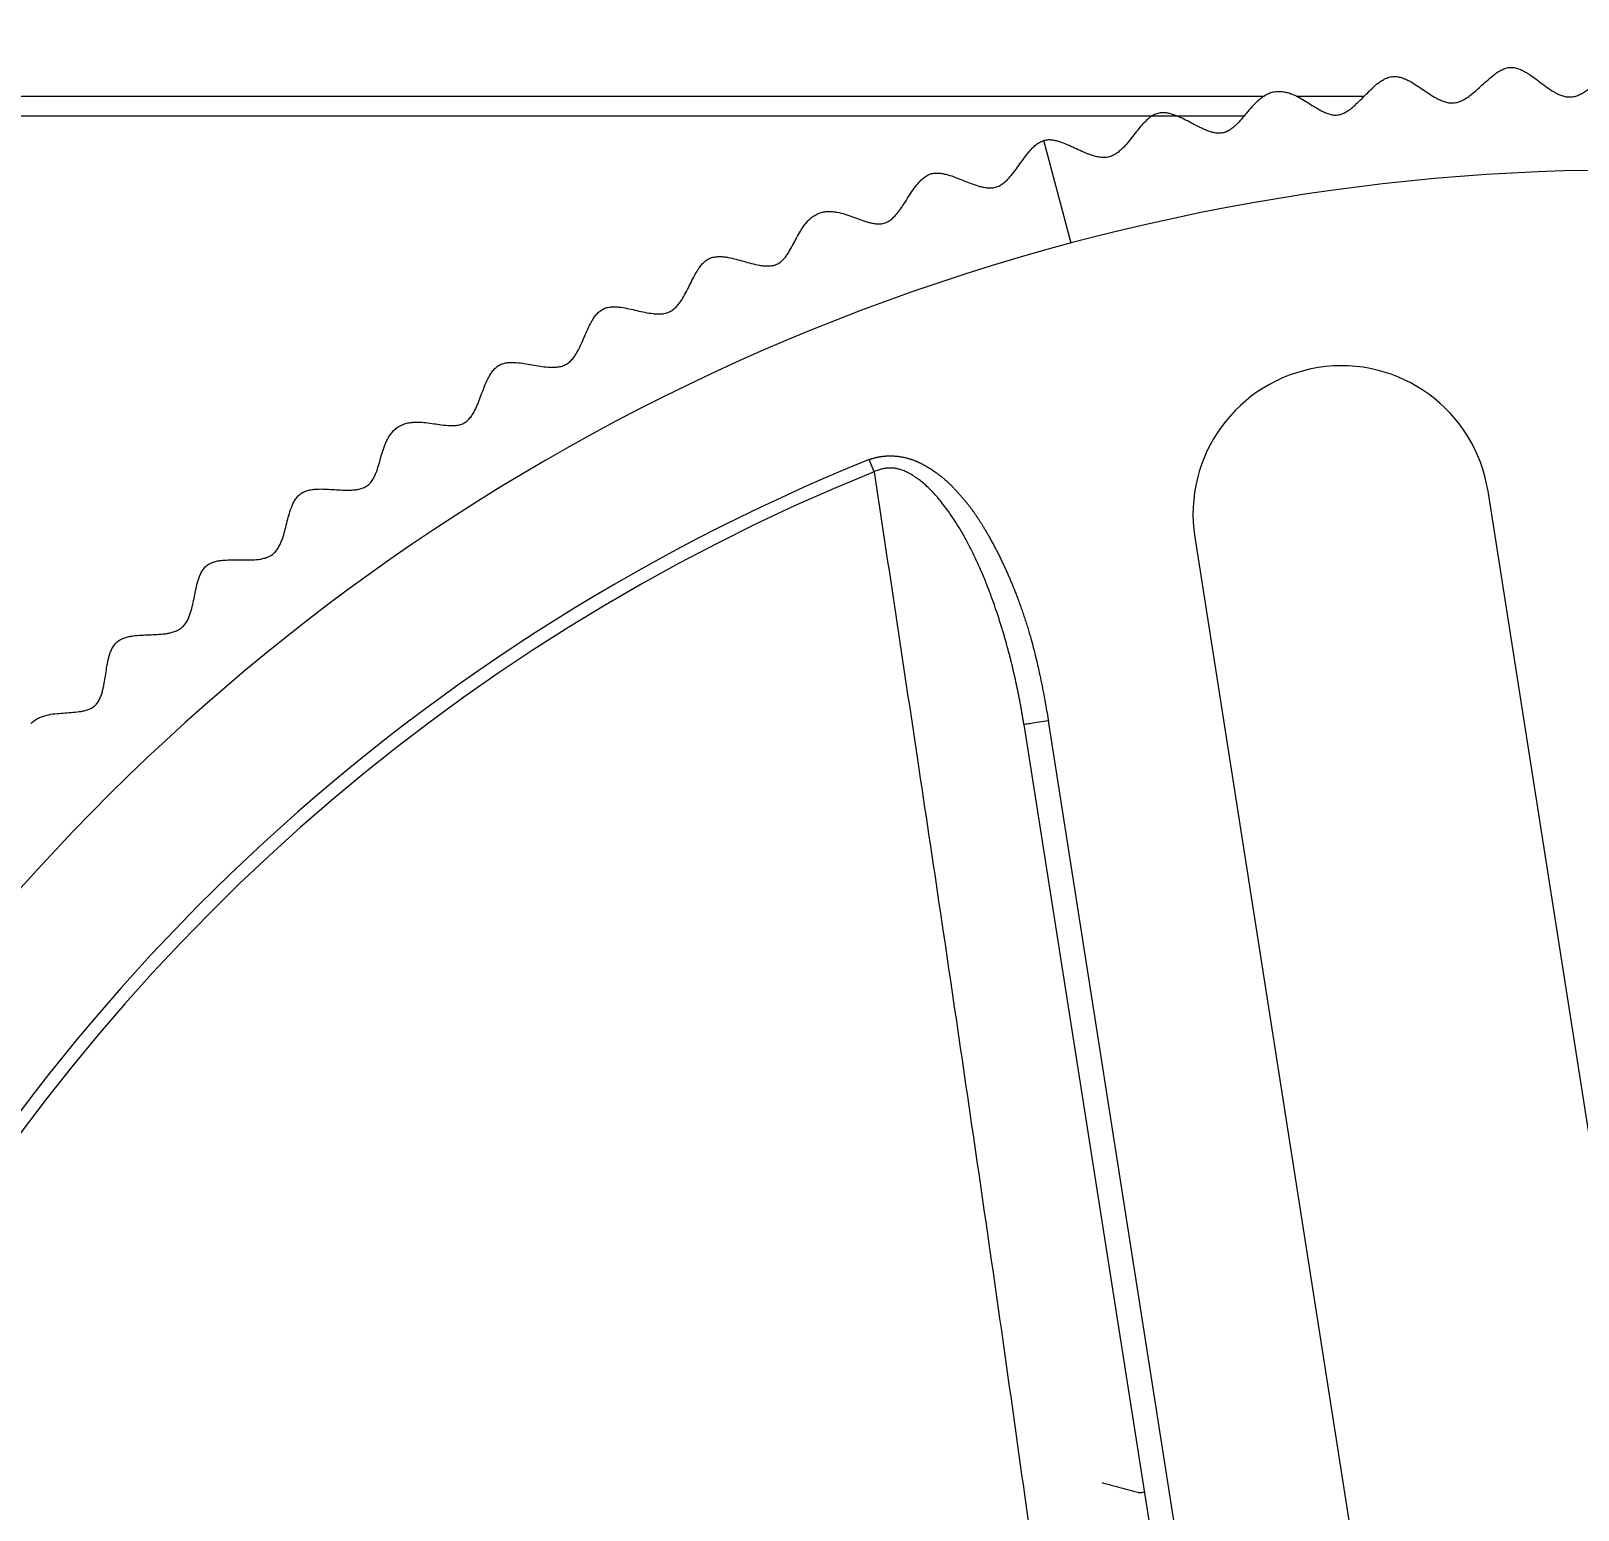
# Model space of a CAD drawing. Header units: millimetres. Extents: x -6909 to -4533, y -2578 to 782.
# Drawn here: x -4979.61 to -4963.97, y -1358.47 to -1343.52 of the extents above; entities that cross this region are included whole.
import ezdxf

# ---------------------------------------------------------------- set-up
doc = ezdxf.new("R2010")
doc.units = ezdxf.units.MM
doc.styles.get("Standard").update_dxf_attribs({"font": 'arial.ttf'})
doc.dimstyles.get("Standard").update_dxf_attribs({"dimtxt": 16, "dimasz": 16, "dimexe": 0.18, "dimexo": 0.0625, "dimgap": 3.5, "dimtad": 0, "dimdec": 1, "dimdsep": 46, "dimtxsty": 'Standard', "dimcen": 0.09, "dimclrd": 3, "dimclre": 3, "dimclrt": 3, "dimadec": 0, "dimazin": 0, "dimtfac": 1, "dimtdec": 1, "dimtofl": 0, "dimtmove": 0, "dimatfit": 3, "dimfxl": 1, "dimtolj": 1, "dimtzin": 0, "dimarcsym": 0})

# ---------------------------------------------------------------- blocks, each defined once
blk = doc.blocks.new('*D158')
at = {"color": 3, "lineweight": -2, "transparency": 16777216}
for p, q in [((-5035.062, -1373.323), (-5035.062, -1298.956)), ((-4902, -1393.622), (-4902, -1298.956)), ((-5035.062, -1299.136), (-5051.062, -1299.136)), ((-4918, -1299.136), (-5019.062, -1299.136))]:
    blk.add_line(p, q, dxfattribs=at)
at = {"color": 3, "lineweight": 18, "transparency": 16777216}
for points in [[(-5019.062, -1296.47), (-5019.062, -1301.803), (-5035.062, -1299.136)], [(-4918, -1296.47), (-4918, -1301.803), (-4902, -1299.136)]]:
    blk.add_solid(points, dxfattribs=at)
at = {"layer": 'Defpoints', "color": 0, "lineweight": 18, "transparency": 16777216}
for p in [(-4902, -1299.136), (-5035.062, -1373.386), (-4902, -1393.684)]:
    blk.add_point(p, dxfattribs=at)
at = {"color": 3, "lineweight": 18, "transparency": 16777216, "insert": (-5079.26, -1299.136), "char_height": 16, "attachment_point": 5}
blk.add_mtext('\\A1;133.1', dxfattribs=at)

msp = doc.modelspace()

# ---------------------------------------------------------------- linework, layer by layer
at = {"linetype": 'Continuous', "lineweight": 18}
for p, q in [((-5010.65, -1344.184), (-4967.146, -1344.184)), ((-4966.824, -1344.184), (-4966.137, -1344.184)), ((-4971.091, -1347.979), (-4971.141, -1347.856)), ((-4961.011, -1372.873), (-4964.885, -1348.175)), ((-4967.849, -1348.64), (-4963.975, -1373.338)), ((-4969.576, -1350.534), (-4965.951, -1373.648))]:
    msp.add_line(p, q, dxfattribs=at)
at = {"linetype": 'Continuous', "lineweight": 13}
for p, q in [((-4967.35, -1344.385), (-5010.507, -1344.385)), ((-4969.098, -1345.667), (-4969.374, -1344.632)), ((-4965.704, -1373.609), (-4969.329, -1350.496))]:
    msp.add_line(p, q, dxfattribs=at)
at = {"linetype": 'Continuous', "lineweight": 18}
for centre, radius, start, end in [((-4963.5, -1366.684), 21.75, 290.914, 104.914), ((-4963.5, -1366.684), 21.75, 104.914, 284.9124), ((-4966.367, -1348.408), 1.5, 8.914, 188.914)]:
    msp.add_arc(centre, radius, start, end, dxfattribs=at)
at = {"linetype": 'Continuous', "lineweight": 13}
for radius, end in [(20.32, 278.914), (20.187, 188.914)]:
    msp.add_arc((-4963.5, -1366.684), radius, 112.0882, end, dxfattribs=at)
at = {"linetype": 'Continuous', "lineweight": 18}
for points, degree, knots in [([(-4965.527, -972.496), (-4965.525, -978.855), (-4965.381, -991.058), (-4964.772, -1008.622), (-4963.886, -1024.715), (-4962.81, -1039.416), (-4961.616, -1052.784), (-4960.368, -1064.87), (-4959.115, -1075.714), (-4957.793, -1086.218), (-4956.45, -1096.091), (-4955.149, -1105.05), (-4954.123, -1111.794), (-4953.38, -1116.523), (-4952.884, -1119.626), (-4952.484, -1122.097), (-4952.079, -1124.57), (-4951.597, -1127.476), (-4951.033, -1130.83), (-4950.384, -1134.629), (-4949.48, -1139.837), (-4948.286, -1146.553), (-4946.792, -1154.721), (-4945.172, -1163.347), (-4942.59, -1176.769), (-4938.861, -1195.43), (-4933.823, -1219.79), (-4929.131, -1242.149), (-4925.068, -1261.658), (-4921.87, -1277.241), (-4918.955, -1291.759), (-4916.346, -1305.107), (-4913.846, -1318.304), (-4911.516, -1331.073), (-4909.339, -1343.546), (-4907.56, -1354.213), (-4906.031, -1363.786), (-4904.615, -1373.024), (-4903.108, -1383.359), (-4901.468, -1395.35), (-4899.735, -1409.109), (-4897.972, -1424.713), (-4896.285, -1441.936), (-4894.804, -1460.262), (-4893.617, -1479.063), (-4892.77, -1497.949), (-4892.293, -1516.749), (-4892.219, -1533.792), (-4892.467, -1548.981), (-4892.942, -1562.292), (-4893.675, -1575.109), (-4894.638, -1586.947), (-4895.753, -1597.353), (-4896.907, -1606.053), (-4898.017, -1613.147), (-4898.94, -1618.319), (-4899.719, -1622.302), (-4900.531, -1626.175), (-4901.558, -1630.627), (-4902.868, -1635.672), (-4904.35, -1640.659), (-4905.972, -1645.297), (-4907.702, -1649.441), (-4909.399, -1652.768), (-4911.034, -1655.357), (-4912.231, -1656.904), (-4913.116, -1657.883), (-4913.839, -1658.592), (-4914.667, -1659.291), (-4915.668, -1659.96), (-4916.871, -1660.495), (-4917.776, -1660.638), (-4918.268, -1660.631)], 3, [0, 0, 0, 0, 0.023949, 0.046088, 0.066568, 0.085487, 0.102899, 0.118833, 0.133296, 0.146286, 0.161296, 0.173638, 0.183277, 0.189363, 0.193434, 0.196311, 0.199768, 0.203866, 0.208609, 0.214, 0.220043, 0.230866, 0.24285, 0.255367, 0.268416, 0.301651, 0.337949, 0.377291, 0.402024, 0.425345, 0.446808, 0.466397, 0.484104, 0.504442, 0.52165, 0.537532, 0.549697, 0.561909, 0.576088, 0.59245, 0.611004, 0.631769, 0.654783, 0.678867, 0.702998, 0.727014, 0.750761, 0.774103, 0.791274, 0.808115, 0.824602, 0.840354, 0.854136, 0.865939, 0.87583, 0.883885, 0.888271, 0.89344, 0.901445, 0.909195, 0.918304, 0.927584, 0.93574, 0.945044, 0.952742, 0.959792, 0.963396, 0.967055, 0.971842, 0.978918, 0.988288, 1, 1, 1, 1]), ([(-4967.036, -1344.139), (-4967.02, -1344.136), (-4967.004, -1344.135), (-4966.981, -1344.136), (-4966.973, -1344.136), (-4966.957, -1344.138), (-4966.95, -1344.139), (-4966.927, -1344.143), (-4966.912, -1344.146), (-4966.884, -1344.155), (-4966.871, -1344.16), (-4966.831, -1344.176), (-4966.806, -1344.189), (-4966.758, -1344.216), (-4966.735, -1344.23), (-4966.689, -1344.258), (-4966.667, -1344.273), (-4966.621, -1344.301), (-4966.598, -1344.315), (-4966.561, -1344.335), (-4966.549, -1344.341), (-4966.523, -1344.353), (-4966.509, -1344.358), (-4966.481, -1344.367), (-4966.467, -1344.37), (-4966.444, -1344.373), (-4966.436, -1344.374), (-4966.42, -1344.374), (-4966.412, -1344.374), (-4966.396, -1344.372), (-4966.388, -1344.37), (-4966.373, -1344.366), (-4966.365, -1344.363), (-4966.343, -1344.355), (-4966.33, -1344.348), (-4966.304, -1344.333), (-4966.292, -1344.325), (-4966.269, -1344.308), (-4966.258, -1344.299), (-4966.237, -1344.281), (-4966.227, -1344.271), (-4966.207, -1344.253), (-4966.197, -1344.243), (-4966.167, -1344.215), (-4966.149, -1344.195), (-4966.111, -1344.157), (-4966.092, -1344.138), (-4966.052, -1344.1), (-4966.032, -1344.081), (-4966, -1344.054), (-4965.989, -1344.046), (-4965.971, -1344.034), (-4965.965, -1344.029), (-4965.953, -1344.022), (-4965.946, -1344.018), (-4965.927, -1344.007), (-4965.913, -1344), (-4965.891, -1343.993), (-4965.883, -1343.99), (-4965.868, -1343.987), (-4965.86, -1343.985), (-4965.844, -1343.984), (-4965.836, -1343.983), (-4965.82, -1343.984), (-4965.812, -1343.984), (-4965.797, -1343.986), (-4965.789, -1343.988), (-4965.774, -1343.991), (-4965.767, -1343.993), (-4965.746, -1344), (-4965.732, -1344.005), (-4965.706, -1344.017), (-4965.693, -1344.023), (-4965.657, -1344.042), (-4965.634, -1344.057), (-4965.588, -1344.086), (-4965.566, -1344.101), (-4965.522, -1344.131), (-4965.499, -1344.146), (-4965.454, -1344.175), (-4965.431, -1344.189), (-4965.395, -1344.209), (-4965.382, -1344.215), (-4965.356, -1344.227), (-4965.343, -1344.232), (-4965.315, -1344.242), (-4965.3, -1344.246), (-4965.276, -1344.25), (-4965.268, -1344.251), (-4965.252, -1344.252), (-4965.244, -1344.252), (-4965.228, -1344.251), (-4965.22, -1344.25), (-4965.204, -1344.247), (-4965.196, -1344.245), (-4965.181, -1344.241), (-4965.174, -1344.238), (-4965.159, -1344.232), (-4965.152, -1344.229), (-4965.132, -1344.219), (-4965.119, -1344.212), (-4965.094, -1344.196), (-4965.083, -1344.188), (-4965.049, -1344.163), (-4965.027, -1344.145), (-4964.986, -1344.109), (-4964.966, -1344.09), (-4964.926, -1344.053), (-4964.906, -1344.035), (-4964.864, -1343.998), (-4964.843, -1343.98), (-4964.809, -1343.955), (-4964.798, -1343.946), (-4964.773, -1343.931), (-4964.76, -1343.923), (-4964.733, -1343.91), (-4964.719, -1343.904), (-4964.696, -1343.898), (-4964.688, -1343.896), (-4964.673, -1343.893), (-4964.665, -1343.893), (-4964.648, -1343.892), (-4964.64, -1343.892), (-4964.624, -1343.894), (-4964.616, -1343.895), (-4964.601, -1343.899), (-4964.594, -1343.901), (-4964.579, -1343.905), (-4964.572, -1343.908), (-4964.551, -1343.916), (-4964.538, -1343.922), (-4964.512, -1343.936), (-4964.5, -1343.943), (-4964.464, -1343.965), (-4964.441, -1343.98), (-4964.397, -1344.012), (-4964.376, -1344.029), (-4964.332, -1344.062), (-4964.31, -1344.078), (-4964.265, -1344.11), (-4964.242, -1344.125), (-4964.206, -1344.146), (-4964.193, -1344.153), (-4964.174, -1344.163), (-4964.167, -1344.166), (-4964.153, -1344.172), (-4964.146, -1344.174), (-4964.132, -1344.179), (-4964.125, -1344.182), (-4964.11, -1344.186), (-4964.102, -1344.187), (-4964.086, -1344.19), (-4964.078, -1344.191), (-4964.062, -1344.191), (-4964.054, -1344.191), (-4964.03, -1344.19), (-4964.014, -1344.186), (-4963.984, -1344.178), (-4963.97, -1344.172), (-4963.943, -1344.159), (-4963.931, -1344.152), (-4963.906, -1344.138), (-4963.894, -1344.13), (-4963.86, -1344.106), (-4963.838, -1344.09), (-4963.796, -1344.055), (-4963.775, -1344.038), (-4963.734, -1344.004), (-4963.713, -1343.986), (-4963.67, -1343.953), (-4963.648, -1343.936), (-4963.613, -1343.913), (-4963.601, -1343.906), (-4963.582, -1343.896), (-4963.576, -1343.892), (-4963.563, -1343.886), (-4963.556, -1343.883), (-4963.535, -1343.875), (-4963.52, -1343.87), (-4963.497, -1343.865), (-4963.489, -1343.864), (-4963.473, -1343.863), (-4963.465, -1343.863), (-4963.449, -1343.864), (-4963.441, -1343.865), (-4963.426, -1343.867), (-4963.418, -1343.869), (-4963.395, -1343.875), (-4963.381, -1343.881), (-4963.355, -1343.893), (-4963.342, -1343.9), (-4963.317, -1343.914), (-4963.305, -1343.922), (-4963.271, -1343.945), (-4963.249, -1343.962), (-4963.206, -1343.995), (-4963.186, -1344.012), (-4963.144, -1344.047), (-4963.124, -1344.064), (-4963.081, -1344.098), (-4963.059, -1344.114), (-4963.025, -1344.138), (-4963.013, -1344.145), (-4962.988, -1344.159), (-4962.976, -1344.166), (-4962.956, -1344.175), (-4962.949, -1344.178), (-4962.934, -1344.183), (-4962.927, -1344.185), (-4962.912, -1344.189), (-4962.904, -1344.19), (-4962.892, -1344.192), (-4962.888, -1344.192), (-4962.88, -1344.193), (-4962.876, -1344.193), (-4962.856, -1344.193), (-4962.84, -1344.191), (-4962.81, -1344.183), (-4962.796, -1344.178), (-4962.769, -1344.166), (-4962.757, -1344.159), (-4962.732, -1344.144), (-4962.721, -1344.137), (-4962.687, -1344.114), (-4962.665, -1344.098), (-4962.623, -1344.065), (-4962.602, -1344.048), (-4962.56, -1344.015), (-4962.538, -1343.999), (-4962.505, -1343.976), (-4962.493, -1343.968), (-4962.47, -1343.954), (-4962.458, -1343.947), (-4962.433, -1343.933), (-4962.42, -1343.927), (-4962.393, -1343.916), (-4962.379, -1343.911), (-4962.357, -1343.905), (-4962.35, -1343.903), (-4962.335, -1343.9), (-4962.319, -1343.897), (-4962.304, -1343.896), (-4962.288, -1343.896), (-4962.28, -1343.896), (-4962.272, -1343.896)], 3, [0, 0, 0, 0, 0.007813, 0.007813, 0.011719, 0.011719, 0.015625, 0.015625, 0.023438, 0.023438, 0.03125, 0.03125, 0.046875, 0.046875, 0.0625, 0.0625, 0.078125, 0.078125, 0.09375, 0.09375, 0.101563, 0.101563, 0.109375, 0.109375, 0.117188, 0.117188, 0.121094, 0.121094, 0.125, 0.125, 0.128906, 0.128906, 0.132813, 0.132813, 0.140625, 0.140625, 0.148438, 0.148438, 0.15625, 0.15625, 0.164063, 0.164063, 0.171875, 0.171875, 0.1875, 0.1875, 0.203125, 0.203125, 0.21875, 0.21875, 0.226563, 0.226563, 0.230469, 0.230469, 0.234375, 0.234375, 0.242188, 0.242188, 0.246094, 0.246094, 0.25, 0.25, 0.253906, 0.253906, 0.257813, 0.257813, 0.261719, 0.261719, 0.265625, 0.265625, 0.273438, 0.273438, 0.28125, 0.28125, 0.296875, 0.296875, 0.3125, 0.3125, 0.328125, 0.328125, 0.34375, 0.34375, 0.351563, 0.351563, 0.359375, 0.359375, 0.367188, 0.367188, 0.371094, 0.371094, 0.375, 0.375, 0.378906, 0.378906, 0.382813, 0.382813, 0.386719, 0.386719, 0.390625, 0.390625, 0.398438, 0.398438, 0.40625, 0.40625, 0.421875, 0.421875, 0.4375, 0.4375, 0.453125, 0.453125, 0.46875, 0.46875, 0.476563, 0.476563, 0.484375, 0.484375, 0.492188, 0.492188, 0.496094, 0.496094, 0.5, 0.5, 0.503906, 0.503906, 0.507813, 0.507813, 0.511719, 0.511719, 0.515625, 0.515625, 0.523438, 0.523438, 0.53125, 0.53125, 0.546875, 0.546875, 0.5625, 0.5625, 0.578125, 0.578125, 0.59375, 0.59375, 0.601563, 0.601563, 0.605469, 0.605469, 0.609375, 0.609375, 0.613281, 0.613281, 0.617188, 0.617188, 0.621094, 0.621094, 0.625, 0.625, 0.632813, 0.632813, 0.640625, 0.640625, 0.648438, 0.648438, 0.65625, 0.65625, 0.671875, 0.671875, 0.6875, 0.6875, 0.703125, 0.703125, 0.71875, 0.71875, 0.726563, 0.726563, 0.730469, 0.730469, 0.734375, 0.734375, 0.742188, 0.742188, 0.746094, 0.746094, 0.75, 0.75, 0.753906, 0.753906, 0.757813, 0.757813, 0.765625, 0.765625, 0.773438, 0.773438, 0.78125, 0.78125, 0.796875, 0.796875, 0.8125, 0.8125, 0.828125, 0.828125, 0.84375, 0.84375, 0.851563, 0.851563, 0.859375, 0.859375, 0.863281, 0.863281, 0.867188, 0.867188, 0.871094, 0.871094, 0.873047, 0.873047, 0.875, 0.875, 0.882813, 0.882813, 0.890625, 0.890625, 0.898438, 0.898438, 0.90625, 0.90625, 0.921875, 0.921875, 0.9375, 0.9375, 0.953125, 0.953125, 0.960938, 0.960938, 0.96875, 0.96875, 0.976563, 0.976563, 0.984375, 0.984375, 0.988281, 0.988281, 0.992188, 0.996094, 0.996094, 1, 1, 1, 1]), ([(-4967.036, -1344.139), (-4967.053, -1344.141), (-4967.068, -1344.145), (-4967.09, -1344.153), (-4967.098, -1344.156), (-4967.112, -1344.162), (-4967.119, -1344.165), (-4967.139, -1344.176), (-4967.152, -1344.184), (-4967.176, -1344.201), (-4967.188, -1344.21), (-4967.221, -1344.238), (-4967.24, -1344.257), (-4967.278, -1344.297), (-4967.295, -1344.317), (-4967.33, -1344.359), (-4967.347, -1344.379), (-4967.382, -1344.42), (-4967.4, -1344.441), (-4967.429, -1344.471), (-4967.439, -1344.48), (-4967.46, -1344.499), (-4967.471, -1344.508), (-4967.495, -1344.525), (-4967.508, -1344.533), (-4967.528, -1344.543), (-4967.536, -1344.546), (-4967.551, -1344.551), (-4967.559, -1344.553), (-4967.574, -1344.556), (-4967.582, -1344.557), (-4967.598, -1344.558), (-4967.606, -1344.558), (-4967.629, -1344.557), (-4967.645, -1344.554), (-4967.673, -1344.548), (-4967.687, -1344.544), (-4967.714, -1344.535), (-4967.727, -1344.53), (-4967.753, -1344.519), (-4967.766, -1344.513), (-4967.791, -1344.502), (-4967.803, -1344.496), (-4967.84, -1344.477), (-4967.864, -1344.465), (-4967.911, -1344.44), (-4967.935, -1344.427), (-4967.984, -1344.403), (-4968.009, -1344.392), (-4968.048, -1344.376), (-4968.061, -1344.372), (-4968.089, -1344.363), (-4968.103, -1344.359), (-4968.132, -1344.353), (-4968.147, -1344.351), (-4968.17, -1344.35), (-4968.178, -1344.35), (-4968.194, -1344.352), (-4968.202, -1344.353), (-4968.218, -1344.356), (-4968.225, -1344.358), (-4968.24, -1344.363), (-4968.248, -1344.366), (-4968.262, -1344.373), (-4968.269, -1344.376), (-4968.282, -1344.384), (-4968.288, -1344.388), (-4968.306, -1344.401), (-4968.318, -1344.41), (-4968.339, -1344.429), (-4968.349, -1344.439), (-4968.378, -1344.468), (-4968.396, -1344.489), (-4968.43, -1344.53), (-4968.447, -1344.551), (-4968.48, -1344.594), (-4968.497, -1344.615), (-4968.531, -1344.656), (-4968.548, -1344.677), (-4968.577, -1344.707), (-4968.587, -1344.717), (-4968.607, -1344.736), (-4968.618, -1344.745), (-4968.642, -1344.763), (-4968.655, -1344.771), (-4968.676, -1344.782), (-4968.683, -1344.786), (-4968.698, -1344.792), (-4968.706, -1344.794), (-4968.721, -1344.799), (-4968.729, -1344.8), (-4968.745, -1344.803), (-4968.753, -1344.803), (-4968.777, -1344.804), (-4968.793, -1344.803), (-4968.823, -1344.799), (-4968.837, -1344.796), (-4968.866, -1344.789), (-4968.879, -1344.785), (-4968.919, -1344.771), (-4968.945, -1344.761), (-4968.996, -1344.739), (-4969.021, -1344.727), (-4969.07, -1344.704), (-4969.095, -1344.693), (-4969.145, -1344.671), (-4969.17, -1344.66), (-4969.21, -1344.646), (-4969.224, -1344.642), (-4969.251, -1344.634), (-4969.266, -1344.631), (-4969.288, -1344.628), (-4969.296, -1344.627), (-4969.311, -1344.626), (-4969.319, -1344.625), (-4969.342, -1344.626), (-4969.358, -1344.628), (-4969.374, -1344.632)], 3, [0, 0, 0, 0, 0.015625, 0.015625, 0.023437, 0.023437, 0.03125, 0.03125, 0.046875, 0.046875, 0.0625, 0.0625, 0.09375, 0.09375, 0.125, 0.125, 0.15625, 0.15625, 0.1875, 0.1875, 0.203125, 0.203125, 0.21875, 0.21875, 0.234375, 0.234375, 0.242187, 0.242187, 0.25, 0.25, 0.257812, 0.257812, 0.265625, 0.265625, 0.28125, 0.28125, 0.296875, 0.296875, 0.3125, 0.3125, 0.328125, 0.328125, 0.34375, 0.34375, 0.375, 0.375, 0.40625, 0.40625, 0.4375, 0.4375, 0.453125, 0.453125, 0.46875, 0.46875, 0.484375, 0.484375, 0.492188, 0.492188, 0.5, 0.5, 0.507813, 0.507813, 0.515625, 0.515625, 0.523438, 0.523438, 0.53125, 0.53125, 0.546875, 0.546875, 0.5625, 0.5625, 0.59375, 0.59375, 0.625, 0.625, 0.65625, 0.65625, 0.6875, 0.6875, 0.703125, 0.703125, 0.71875, 0.71875, 0.734375, 0.734375, 0.742188, 0.742188, 0.75, 0.75, 0.757813, 0.757813, 0.765625, 0.765625, 0.78125, 0.78125, 0.796875, 0.796875, 0.8125, 0.8125, 0.84375, 0.84375, 0.875, 0.875, 0.90625, 0.90625, 0.9375, 0.9375, 0.953125, 0.953125, 0.96875, 0.96875, 0.976563, 0.976563, 0.984375, 0.984375, 1, 1, 1, 1]), ([(-4971.647, -1345.367), (-4971.631, -1345.361), (-4971.616, -1345.356), (-4971.593, -1345.352), (-4971.585, -1345.351), (-4971.57, -1345.349), (-4971.562, -1345.349), (-4971.539, -1345.348), (-4971.524, -1345.348), (-4971.495, -1345.351), (-4971.48, -1345.353), (-4971.438, -1345.361), (-4971.411, -1345.368), (-4971.359, -1345.384), (-4971.333, -1345.393), (-4971.283, -1345.411), (-4971.257, -1345.421), (-4971.207, -1345.439), (-4971.181, -1345.448), (-4971.141, -1345.459), (-4971.128, -1345.463), (-4971.1, -1345.469), (-4971.086, -1345.471), (-4971.057, -1345.474), (-4971.042, -1345.475), (-4971.019, -1345.473), (-4971.011, -1345.472), (-4970.995, -1345.469), (-4970.988, -1345.467), (-4970.972, -1345.461), (-4970.965, -1345.458), (-4970.951, -1345.451), (-4970.944, -1345.447), (-4970.924, -1345.434), (-4970.912, -1345.425), (-4970.891, -1345.405), (-4970.881, -1345.394), (-4970.862, -1345.373), (-4970.853, -1345.362), (-4970.836, -1345.34), (-4970.827, -1345.329), (-4970.812, -1345.306), (-4970.804, -1345.295), (-4970.781, -1345.261), (-4970.767, -1345.238), (-4970.738, -1345.193), (-4970.723, -1345.17), (-4970.693, -1345.125), (-4970.677, -1345.102), (-4970.651, -1345.07), (-4970.642, -1345.059), (-4970.622, -1345.038), (-4970.612, -1345.027), (-4970.59, -1345.008), (-4970.578, -1344.999), (-4970.558, -1344.986), (-4970.551, -1344.982), (-4970.537, -1344.976), (-4970.529, -1344.972), (-4970.514, -1344.967), (-4970.506, -1344.965), (-4970.491, -1344.962), (-4970.483, -1344.961), (-4970.467, -1344.96), (-4970.459, -1344.96), (-4970.444, -1344.96), (-4970.437, -1344.96), (-4970.415, -1344.962), (-4970.4, -1344.965), (-4970.372, -1344.97), (-4970.358, -1344.974), (-4970.319, -1344.985), (-4970.293, -1344.994), (-4970.243, -1345.013), (-4970.218, -1345.023), (-4970.168, -1345.043), (-4970.143, -1345.053), (-4970.093, -1345.072), (-4970.067, -1345.082), (-4970.028, -1345.093), (-4970.014, -1345.097), (-4969.987, -1345.103), (-4969.973, -1345.106), (-4969.943, -1345.109), (-4969.928, -1345.11), (-4969.904, -1345.109), (-4969.896, -1345.109), (-4969.88, -1345.107), (-4969.872, -1345.105), (-4969.857, -1345.101), (-4969.849, -1345.099), (-4969.834, -1345.093), (-4969.826, -1345.089), (-4969.805, -1345.078), (-4969.793, -1345.069), (-4969.768, -1345.051), (-4969.757, -1345.041), (-4969.736, -1345.021), (-4969.727, -1345.01), (-4969.699, -1344.979), (-4969.681, -1344.957), (-4969.648, -1344.913), (-4969.633, -1344.89), (-4969.601, -1344.846), (-4969.585, -1344.824), (-4969.553, -1344.779), (-4969.536, -1344.758), (-4969.509, -1344.726), (-4969.499, -1344.715), (-4969.479, -1344.695), (-4969.468, -1344.685), (-4969.45, -1344.671), (-4969.444, -1344.666), (-4969.431, -1344.658), (-4969.425, -1344.654), (-4969.404, -1344.642), (-4969.39, -1344.636), (-4969.374, -1344.632)], 3, [0, 0, 0, 0, 0.015625, 0.015625, 0.023437, 0.023437, 0.03125, 0.03125, 0.046875, 0.046875, 0.0625, 0.0625, 0.09375, 0.09375, 0.125, 0.125, 0.15625, 0.15625, 0.1875, 0.1875, 0.203125, 0.203125, 0.21875, 0.21875, 0.234375, 0.234375, 0.242187, 0.242187, 0.25, 0.25, 0.257812, 0.257812, 0.265625, 0.265625, 0.28125, 0.28125, 0.296875, 0.296875, 0.3125, 0.3125, 0.328125, 0.328125, 0.34375, 0.34375, 0.375, 0.375, 0.40625, 0.40625, 0.4375, 0.4375, 0.453125, 0.453125, 0.46875, 0.46875, 0.484375, 0.484375, 0.492187, 0.492187, 0.5, 0.5, 0.507812, 0.507812, 0.515625, 0.515625, 0.523437, 0.523437, 0.53125, 0.53125, 0.546875, 0.546875, 0.5625, 0.5625, 0.59375, 0.59375, 0.625, 0.625, 0.65625, 0.65625, 0.6875, 0.6875, 0.703125, 0.703125, 0.71875, 0.71875, 0.734375, 0.734375, 0.742187, 0.742187, 0.75, 0.75, 0.757812, 0.757812, 0.765625, 0.765625, 0.78125, 0.78125, 0.796875, 0.796875, 0.8125, 0.8125, 0.84375, 0.84375, 0.875, 0.875, 0.90625, 0.90625, 0.9375, 0.9375, 0.953125, 0.953125, 0.96875, 0.96875, 0.976562, 0.976562, 0.984375, 0.984375, 1, 1, 1, 1]), ([(-4975.901, -1347.526), (-4975.887, -1347.517), (-4975.873, -1347.51), (-4975.851, -1347.501), (-4975.844, -1347.498), (-4975.829, -1347.493), (-4975.821, -1347.491), (-4975.799, -1347.485), (-4975.784, -1347.483), (-4975.755, -1347.479), (-4975.741, -1347.478), (-4975.698, -1347.477), (-4975.67, -1347.478), (-4975.615, -1347.483), (-4975.588, -1347.487), (-4975.535, -1347.494), (-4975.509, -1347.498), (-4975.455, -1347.506), (-4975.428, -1347.509), (-4975.387, -1347.512), (-4975.373, -1347.513), (-4975.344, -1347.513), (-4975.33, -1347.512), (-4975.301, -1347.509), (-4975.286, -1347.506), (-4975.264, -1347.499), (-4975.256, -1347.497), (-4975.242, -1347.49), (-4975.235, -1347.487), (-4975.221, -1347.478), (-4975.214, -1347.474), (-4975.202, -1347.464), (-4975.196, -1347.458), (-4975.18, -1347.442), (-4975.17, -1347.43), (-4975.153, -1347.406), (-4975.145, -1347.393), (-4975.131, -1347.368), (-4975.125, -1347.356), (-4975.113, -1347.331), (-4975.107, -1347.318), (-4975.096, -1347.293), (-4975.091, -1347.28), (-4975.076, -1347.242), (-4975.067, -1347.217), (-4975.048, -1347.166), (-4975.038, -1347.141), (-4975.018, -1347.09), (-4975.007, -1347.065), (-4974.988, -1347.027), (-4974.981, -1347.015), (-4974.97, -1346.997), (-4974.966, -1346.99), (-4974.958, -1346.978), (-4974.954, -1346.972), (-4974.941, -1346.954), (-4974.931, -1346.943), (-4974.914, -1346.927), (-4974.908, -1346.921), (-4974.895, -1346.912), (-4974.888, -1346.907), (-4974.874, -1346.899), (-4974.867, -1346.896), (-4974.853, -1346.89), (-4974.845, -1346.887), (-4974.83, -1346.883), (-4974.823, -1346.881), (-4974.808, -1346.878), (-4974.8, -1346.877), (-4974.778, -1346.874), (-4974.764, -1346.874), (-4974.735, -1346.874), (-4974.721, -1346.874), (-4974.679, -1346.877), (-4974.653, -1346.881), (-4974.599, -1346.889), (-4974.573, -1346.893), (-4974.52, -1346.903), (-4974.494, -1346.907), (-4974.44, -1346.916), (-4974.414, -1346.919), (-4974.372, -1346.922), (-4974.358, -1346.923), (-4974.33, -1346.923), (-4974.316, -1346.923), (-4974.286, -1346.92), (-4974.27, -1346.918), (-4974.248, -1346.912), (-4974.24, -1346.909), (-4974.225, -1346.904), (-4974.217, -1346.9), (-4974.203, -1346.893), (-4974.196, -1346.889), (-4974.183, -1346.88), (-4974.176, -1346.875), (-4974.164, -1346.865), (-4974.158, -1346.859), (-4974.148, -1346.848), (-4974.142, -1346.842), (-4974.128, -1346.825), (-4974.119, -1346.813), (-4974.103, -1346.789), (-4974.096, -1346.777), (-4974.075, -1346.74), (-4974.063, -1346.715), (-4974.04, -1346.664), (-4974.029, -1346.639), (-4974.007, -1346.589), (-4973.997, -1346.564), (-4973.974, -1346.514), (-4973.962, -1346.489), (-4973.941, -1346.452), (-4973.934, -1346.44), (-4973.918, -1346.415), (-4973.909, -1346.403), (-4973.89, -1346.38), (-4973.879, -1346.369), (-4973.861, -1346.354), (-4973.854, -1346.349), (-4973.841, -1346.34), (-4973.834, -1346.336), (-4973.819, -1346.329), (-4973.812, -1346.326), (-4973.796, -1346.321), (-4973.789, -1346.319), (-4973.773, -1346.316), (-4973.766, -1346.315), (-4973.75, -1346.313), (-4973.743, -1346.313), (-4973.721, -1346.312), (-4973.706, -1346.312), (-4973.677, -1346.314), (-4973.663, -1346.315), (-4973.621, -1346.321), (-4973.594, -1346.326), (-4973.541, -1346.337), (-4973.514, -1346.344), (-4973.461, -1346.356), (-4973.435, -1346.362), (-4973.381, -1346.373), (-4973.354, -1346.377), (-4973.311, -1346.382), (-4973.297, -1346.383), (-4973.275, -1346.384), (-4973.268, -1346.384), (-4973.253, -1346.384), (-4973.246, -1346.383), (-4973.23, -1346.382), (-4973.223, -1346.381), (-4973.208, -1346.378), (-4973.2, -1346.377), (-4973.185, -1346.373), (-4973.177, -1346.37), (-4973.162, -1346.365), (-4973.155, -1346.361), (-4973.133, -1346.35), (-4973.12, -1346.34), (-4973.097, -1346.32), (-4973.086, -1346.309), (-4973.067, -1346.287), (-4973.058, -1346.275), (-4973.041, -1346.252), (-4973.033, -1346.24), (-4973.012, -1346.204), (-4972.999, -1346.18), (-4972.974, -1346.132), (-4972.962, -1346.107), (-4972.938, -1346.059), (-4972.926, -1346.035), (-4972.901, -1345.987), (-4972.888, -1345.963), (-4972.865, -1345.928), (-4972.857, -1345.916), (-4972.844, -1345.899), (-4972.839, -1345.893), (-4972.83, -1345.882), (-4972.825, -1345.876), (-4972.814, -1345.866), (-4972.809, -1345.861), (-4972.797, -1345.85), (-4972.791, -1345.846), (-4972.778, -1345.837), (-4972.771, -1345.832), (-4972.757, -1345.825), (-4972.75, -1345.821), (-4972.735, -1345.816), (-4972.727, -1345.813), (-4972.712, -1345.809), (-4972.704, -1345.808), (-4972.681, -1345.805), (-4972.666, -1345.804), (-4972.637, -1345.804), (-4972.622, -1345.805), (-4972.594, -1345.808), (-4972.58, -1345.81), (-4972.539, -1345.818), (-4972.512, -1345.824), (-4972.46, -1345.837), (-4972.434, -1345.845), (-4972.382, -1345.859), (-4972.356, -1345.866), (-4972.304, -1345.88), (-4972.277, -1345.886), (-4972.236, -1345.894), (-4972.222, -1345.896), (-4972.194, -1345.899), (-4972.18, -1345.899), (-4972.157, -1345.899), (-4972.15, -1345.899), (-4972.135, -1345.898), (-4972.127, -1345.897), (-4972.112, -1345.894), (-4972.104, -1345.892), (-4972.093, -1345.889), (-4972.089, -1345.888), (-4972.081, -1345.885), (-4972.077, -1345.883), (-4972.066, -1345.878), (-4972.06, -1345.875), (-4972.046, -1345.866), (-4972.04, -1345.862), (-4972.022, -1345.847), (-4972.011, -1345.837), (-4971.992, -1345.815), (-4971.983, -1345.803), (-4971.966, -1345.781), (-4971.959, -1345.769), (-4971.937, -1345.734), (-4971.924, -1345.711), (-4971.899, -1345.663), (-4971.887, -1345.64), (-4971.861, -1345.593), (-4971.848, -1345.569), (-4971.82, -1345.523), (-4971.805, -1345.5), (-4971.779, -1345.466), (-4971.77, -1345.455), (-4971.75, -1345.434), (-4971.739, -1345.424), (-4971.721, -1345.409), (-4971.715, -1345.405), (-4971.703, -1345.396), (-4971.69, -1345.387), (-4971.676, -1345.38), (-4971.662, -1345.373), (-4971.654, -1345.369), (-4971.647, -1345.367)], 3, [0, 0, 0, 0, 0.007812, 0.007812, 0.011719, 0.011719, 0.015625, 0.015625, 0.023437, 0.023437, 0.03125, 0.03125, 0.046875, 0.046875, 0.0625, 0.0625, 0.078125, 0.078125, 0.09375, 0.09375, 0.101562, 0.101562, 0.109375, 0.109375, 0.117187, 0.117187, 0.121094, 0.121094, 0.125, 0.125, 0.128906, 0.128906, 0.132812, 0.132812, 0.140625, 0.140625, 0.148437, 0.148437, 0.15625, 0.15625, 0.164062, 0.164062, 0.171875, 0.171875, 0.1875, 0.1875, 0.203125, 0.203125, 0.21875, 0.21875, 0.226562, 0.226562, 0.230469, 0.230469, 0.234375, 0.234375, 0.242187, 0.242187, 0.246094, 0.246094, 0.25, 0.25, 0.253906, 0.253906, 0.257812, 0.257812, 0.261719, 0.261719, 0.265625, 0.265625, 0.273437, 0.273437, 0.28125, 0.28125, 0.296875, 0.296875, 0.3125, 0.3125, 0.328125, 0.328125, 0.34375, 0.34375, 0.351562, 0.351562, 0.359375, 0.359375, 0.367187, 0.367187, 0.371094, 0.371094, 0.375, 0.375, 0.378906, 0.378906, 0.382812, 0.382812, 0.386719, 0.386719, 0.390625, 0.390625, 0.398437, 0.398437, 0.40625, 0.40625, 0.421875, 0.421875, 0.4375, 0.4375, 0.453125, 0.453125, 0.46875, 0.46875, 0.476562, 0.476562, 0.484375, 0.484375, 0.492187, 0.492187, 0.496094, 0.496094, 0.5, 0.5, 0.503906, 0.503906, 0.507812, 0.507812, 0.511719, 0.511719, 0.515625, 0.515625, 0.523437, 0.523437, 0.53125, 0.53125, 0.546875, 0.546875, 0.5625, 0.5625, 0.578125, 0.578125, 0.59375, 0.59375, 0.601562, 0.601562, 0.605469, 0.605469, 0.609375, 0.609375, 0.613281, 0.613281, 0.617187, 0.617187, 0.621094, 0.621094, 0.625, 0.625, 0.632812, 0.632812, 0.640625, 0.640625, 0.648437, 0.648437, 0.65625, 0.65625, 0.671875, 0.671875, 0.6875, 0.6875, 0.703125, 0.703125, 0.71875, 0.71875, 0.726562, 0.726562, 0.730469, 0.730469, 0.734375, 0.734375, 0.738281, 0.738281, 0.742187, 0.742187, 0.746094, 0.746094, 0.75, 0.75, 0.753906, 0.753906, 0.757812, 0.757812, 0.765625, 0.765625, 0.773437, 0.773437, 0.78125, 0.78125, 0.796875, 0.796875, 0.8125, 0.8125, 0.828125, 0.828125, 0.84375, 0.84375, 0.851562, 0.851562, 0.859375, 0.859375, 0.863281, 0.863281, 0.867187, 0.867187, 0.871094, 0.871094, 0.873047, 0.873047, 0.875, 0.875, 0.878906, 0.878906, 0.882812, 0.882812, 0.890625, 0.890625, 0.898437, 0.898437, 0.90625, 0.90625, 0.921875, 0.921875, 0.9375, 0.9375, 0.953125, 0.953125, 0.96875, 0.96875, 0.976562, 0.976562, 0.984375, 0.984375, 0.988281, 0.988281, 0.992187, 0.996094, 0.996094, 1, 1, 1, 1]), ([(-4979.613, -1350.523), (-4979.602, -1350.511), (-4979.589, -1350.501), (-4979.57, -1350.488), (-4979.563, -1350.484), (-4979.55, -1350.476), (-4979.543, -1350.472), (-4979.522, -1350.462), (-4979.508, -1350.456), (-4979.48, -1350.447), (-4979.466, -1350.443), (-4979.424, -1350.433), (-4979.397, -1350.428), (-4979.343, -1350.422), (-4979.316, -1350.42), (-4979.262, -1350.416), (-4979.235, -1350.414), (-4979.181, -1350.41), (-4979.154, -1350.408), (-4979.113, -1350.402), (-4979.099, -1350.4), (-4979.072, -1350.394), (-4979.058, -1350.391), (-4979.03, -1350.381), (-4979.016, -1350.375), (-4978.996, -1350.364), (-4978.989, -1350.36), (-4978.976, -1350.351), (-4978.97, -1350.346), (-4978.958, -1350.335), (-4978.953, -1350.329), (-4978.942, -1350.317), (-4978.938, -1350.31), (-4978.925, -1350.291), (-4978.918, -1350.277), (-4978.907, -1350.25), (-4978.902, -1350.236), (-4978.893, -1350.209), (-4978.889, -1350.195), (-4978.883, -1350.168), (-4978.88, -1350.155), (-4978.875, -1350.128), (-4978.872, -1350.114), (-4978.865, -1350.074), (-4978.861, -1350.047), (-4978.853, -1349.994), (-4978.849, -1349.967), (-4978.84, -1349.913), (-4978.834, -1349.886), (-4978.824, -1349.846), (-4978.82, -1349.832), (-4978.813, -1349.812), (-4978.811, -1349.805), (-4978.805, -1349.791), (-4978.802, -1349.785), (-4978.793, -1349.764), (-4978.785, -1349.751), (-4978.772, -1349.732), (-4978.767, -1349.725), (-4978.757, -1349.713), (-4978.752, -1349.708), (-4978.74, -1349.697), (-4978.733, -1349.692), (-4978.72, -1349.683), (-4978.714, -1349.679), (-4978.7, -1349.671), (-4978.693, -1349.668), (-4978.679, -1349.662), (-4978.672, -1349.659), (-4978.651, -1349.652), (-4978.637, -1349.648), (-4978.609, -1349.642), (-4978.595, -1349.64), (-4978.554, -1349.634), (-4978.526, -1349.632), (-4978.473, -1349.629), (-4978.446, -1349.628), (-4978.392, -1349.626), (-4978.366, -1349.625), (-4978.312, -1349.622), (-4978.285, -1349.62), (-4978.244, -1349.615), (-4978.23, -1349.612), (-4978.202, -1349.607), (-4978.188, -1349.603), (-4978.16, -1349.594), (-4978.145, -1349.589), (-4978.124, -1349.578), (-4978.117, -1349.575), (-4978.103, -1349.566), (-4978.097, -1349.561), (-4978.084, -1349.551), (-4978.078, -1349.545), (-4978.067, -1349.534), (-4978.062, -1349.528), (-4978.052, -1349.515), (-4978.048, -1349.509), (-4978.039, -1349.496), (-4978.035, -1349.489), (-4978.025, -1349.469), (-4978.019, -1349.455), (-4978.008, -1349.428), (-4978.003, -1349.415), (-4977.991, -1349.374), (-4977.984, -1349.347), (-4977.972, -1349.293), (-4977.966, -1349.267), (-4977.956, -1349.213), (-4977.95, -1349.186), (-4977.939, -1349.133), (-4977.932, -1349.106), (-4977.92, -1349.065), (-4977.915, -1349.052), (-4977.904, -1349.025), (-4977.898, -1349.011), (-4977.884, -1348.984), (-4977.876, -1348.971), (-4977.862, -1348.953), (-4977.856, -1348.947), (-4977.845, -1348.935), (-4977.839, -1348.93), (-4977.826, -1348.92), (-4977.819, -1348.915), (-4977.805, -1348.907), (-4977.798, -1348.904), (-4977.784, -1348.897), (-4977.777, -1348.895), (-4977.762, -1348.89), (-4977.755, -1348.888), (-4977.733, -1348.882), (-4977.719, -1348.879), (-4977.69, -1348.875), (-4977.676, -1348.874), (-4977.634, -1348.87), (-4977.607, -1348.87), (-4977.552, -1348.87), (-4977.525, -1348.87), (-4977.471, -1348.871), (-4977.443, -1348.871), (-4977.388, -1348.871), (-4977.361, -1348.87), (-4977.319, -1348.866), (-4977.304, -1348.864), (-4977.283, -1348.86), (-4977.276, -1348.858), (-4977.261, -1348.855), (-4977.254, -1348.853), (-4977.239, -1348.849), (-4977.232, -1348.846), (-4977.218, -1348.841), (-4977.211, -1348.837), (-4977.196, -1348.83), (-4977.189, -1348.826), (-4977.176, -1348.818), (-4977.17, -1348.813), (-4977.151, -1348.797), (-4977.14, -1348.785), (-4977.121, -1348.761), (-4977.113, -1348.748), (-4977.099, -1348.722), (-4977.092, -1348.709), (-4977.081, -1348.682), (-4977.076, -1348.669), (-4977.062, -1348.629), (-4977.054, -1348.603), (-4977.04, -1348.551), (-4977.034, -1348.525), (-4977.02, -1348.472), (-4977.014, -1348.446), (-4976.999, -1348.394), (-4976.991, -1348.368), (-4976.976, -1348.329), (-4976.971, -1348.316), (-4976.961, -1348.296), (-4976.958, -1348.29), (-4976.951, -1348.277), (-4976.947, -1348.27), (-4976.935, -1348.251), (-4976.926, -1348.239), (-4976.91, -1348.221), (-4976.905, -1348.216), (-4976.892, -1348.206), (-4976.886, -1348.201), (-4976.873, -1348.192), (-4976.866, -1348.188), (-4976.851, -1348.181), (-4976.844, -1348.178), (-4976.822, -1348.17), (-4976.808, -1348.166), (-4976.779, -1348.16), (-4976.764, -1348.158), (-4976.736, -1348.155), (-4976.722, -1348.154), (-4976.68, -1348.153), (-4976.653, -1348.154), (-4976.599, -1348.156), (-4976.572, -1348.158), (-4976.518, -1348.161), (-4976.492, -1348.163), (-4976.437, -1348.165), (-4976.41, -1348.166), (-4976.368, -1348.164), (-4976.354, -1348.163), (-4976.326, -1348.16), (-4976.312, -1348.158), (-4976.29, -1348.154), (-4976.283, -1348.152), (-4976.269, -1348.148), (-4976.261, -1348.145), (-4976.247, -1348.139), (-4976.239, -1348.136), (-4976.229, -1348.13), (-4976.225, -1348.128), (-4976.219, -1348.124), (-4976.215, -1348.122), (-4976.199, -1348.11), (-4976.188, -1348.099), (-4976.168, -1348.075), (-4976.16, -1348.062), (-4976.145, -1348.037), (-4976.139, -1348.024), (-4976.128, -1347.998), (-4976.123, -1347.985), (-4976.109, -1347.946), (-4976.101, -1347.921), (-4976.086, -1347.869), (-4976.079, -1347.843), (-4976.064, -1347.792), (-4976.056, -1347.766), (-4976.043, -1347.728), (-4976.038, -1347.715), (-4976.027, -1347.689), (-4976.022, -1347.677), (-4976.009, -1347.651), (-4976.003, -1347.639), (-4975.988, -1347.614), (-4975.979, -1347.601), (-4975.965, -1347.584), (-4975.96, -1347.578), (-4975.95, -1347.566), (-4975.939, -1347.555), (-4975.927, -1347.545), (-4975.914, -1347.535), (-4975.908, -1347.53), (-4975.901, -1347.526)], 3, [0, 0, 0, 0, 0.007812, 0.007812, 0.011719, 0.011719, 0.015625, 0.015625, 0.023437, 0.023437, 0.03125, 0.03125, 0.046875, 0.046875, 0.0625, 0.0625, 0.078125, 0.078125, 0.09375, 0.09375, 0.101562, 0.101562, 0.109375, 0.109375, 0.117187, 0.117187, 0.121094, 0.121094, 0.125, 0.125, 0.128906, 0.128906, 0.132812, 0.132812, 0.140625, 0.140625, 0.148437, 0.148437, 0.15625, 0.15625, 0.164062, 0.164062, 0.171875, 0.171875, 0.1875, 0.1875, 0.203125, 0.203125, 0.21875, 0.21875, 0.226563, 0.226563, 0.230469, 0.230469, 0.234375, 0.234375, 0.242188, 0.242188, 0.246094, 0.246094, 0.25, 0.25, 0.253906, 0.253906, 0.257813, 0.257813, 0.261719, 0.261719, 0.265625, 0.265625, 0.273438, 0.273438, 0.28125, 0.28125, 0.296875, 0.296875, 0.3125, 0.3125, 0.328125, 0.328125, 0.34375, 0.34375, 0.351563, 0.351563, 0.359375, 0.359375, 0.367187, 0.367187, 0.371094, 0.371094, 0.375, 0.375, 0.378906, 0.378906, 0.382812, 0.382812, 0.386719, 0.386719, 0.390625, 0.390625, 0.398437, 0.398437, 0.40625, 0.40625, 0.421875, 0.421875, 0.4375, 0.4375, 0.453125, 0.453125, 0.46875, 0.46875, 0.476562, 0.476562, 0.484375, 0.484375, 0.492187, 0.492187, 0.496094, 0.496094, 0.5, 0.5, 0.503906, 0.503906, 0.507812, 0.507812, 0.511719, 0.511719, 0.515625, 0.515625, 0.523437, 0.523437, 0.53125, 0.53125, 0.546875, 0.546875, 0.5625, 0.5625, 0.578125, 0.578125, 0.59375, 0.59375, 0.601563, 0.601563, 0.605469, 0.605469, 0.609375, 0.609375, 0.613281, 0.613281, 0.617188, 0.617188, 0.621094, 0.621094, 0.625, 0.625, 0.632813, 0.632813, 0.640625, 0.640625, 0.648438, 0.648438, 0.65625, 0.65625, 0.671875, 0.671875, 0.6875, 0.6875, 0.703125, 0.703125, 0.71875, 0.71875, 0.726563, 0.726563, 0.730469, 0.730469, 0.734375, 0.734375, 0.742188, 0.742188, 0.746094, 0.746094, 0.75, 0.75, 0.753906, 0.753906, 0.757813, 0.757813, 0.765625, 0.765625, 0.773438, 0.773438, 0.78125, 0.78125, 0.796875, 0.796875, 0.8125, 0.8125, 0.828125, 0.828125, 0.84375, 0.84375, 0.851563, 0.851563, 0.859375, 0.859375, 0.863281, 0.863281, 0.867188, 0.867188, 0.871094, 0.871094, 0.873047, 0.873047, 0.875, 0.875, 0.882813, 0.882813, 0.890625, 0.890625, 0.898438, 0.898438, 0.90625, 0.90625, 0.921875, 0.921875, 0.9375, 0.9375, 0.953125, 0.953125, 0.960938, 0.960938, 0.96875, 0.96875, 0.976563, 0.976563, 0.984375, 0.984375, 0.988281, 0.988281, 0.992188, 0.996094, 0.996094, 1, 1, 1, 1]), ([(-4971.141, -1347.856), (-4971.025, -1347.814), (-4970.897, -1347.819), (-4970.764, -1347.825), (-4970.515, -1347.942), (-4970.391, -1348.044), (-4970.339, -1348.086), (-4970.262, -1348.17), (-4970.194, -1348.244), (-4970.135, -1348.318), (-4970.027, -1348.455), (-4969.903, -1348.681), (-4969.776, -1348.913), (-4969.68, -1349.155), (-4969.569, -1349.432), (-4969.497, -1349.696), (-4969.406, -1350.03), (-4969.329, -1350.496)], 2, [0, 0, 0, 0.125, 0.125, 0.25, 0.375, 0.375, 0.4375, 0.4375, 0.5, 0.5, 0.625, 0.625, 0.75, 0.75, 0.875, 0.875, 1, 1, 1]), ([(-4969.576, -1350.534), (-4969.578, -1350.521), (-4969.583, -1350.494), (-4969.589, -1350.453), (-4969.596, -1350.412), (-4969.603, -1350.371), (-4969.611, -1350.33), (-4969.619, -1350.289), (-4969.627, -1350.248), (-4969.635, -1350.207), (-4969.643, -1350.166), (-4969.652, -1350.125), (-4969.661, -1350.084), (-4969.67, -1350.043), (-4969.68, -1350.002), (-4969.689, -1349.96), (-4969.699, -1349.919), (-4969.71, -1349.878), (-4969.72, -1349.837), (-4969.731, -1349.795), (-4969.742, -1349.754), (-4969.754, -1349.713), (-4969.765, -1349.672), (-4969.777, -1349.631), (-4969.789, -1349.589), (-4969.802, -1349.548), (-4969.815, -1349.507), (-4969.828, -1349.466), (-4969.841, -1349.425), (-4969.855, -1349.384), (-4969.872, -1349.333), (-4969.893, -1349.273), (-4969.918, -1349.205), (-4969.943, -1349.139), (-4969.969, -1349.075), (-4969.995, -1349.012), (-4970.021, -1348.952), (-4970.048, -1348.893), (-4970.075, -1348.835), (-4970.102, -1348.78), (-4970.129, -1348.727), (-4970.156, -1348.675), (-4970.184, -1348.625), (-4970.211, -1348.577), (-4970.239, -1348.531), (-4970.267, -1348.486), (-4970.302, -1348.433), (-4970.345, -1348.371), (-4970.396, -1348.303), (-4970.446, -1348.242), (-4970.495, -1348.187), (-4970.544, -1348.138), (-4970.591, -1348.096), (-4970.63, -1348.064), (-4970.662, -1348.042), (-4970.686, -1348.026), (-4970.709, -1348.011), (-4970.732, -1347.998), (-4970.754, -1347.987), (-4970.776, -1347.976), (-4970.797, -1347.967), (-4970.817, -1347.96), (-4970.837, -1347.954), (-4970.856, -1347.949), (-4970.874, -1347.945), (-4970.893, -1347.943), (-4970.912, -1347.942), (-4970.931, -1347.941), (-4970.951, -1347.942), (-4970.97, -1347.944), (-4970.99, -1347.947), (-4971.01, -1347.951), (-4971.03, -1347.956), (-4971.051, -1347.963), (-4971.071, -1347.97), (-4971.085, -1347.976), (-4971.091, -1347.979)], 3, [0, 0, 0, 0, 0.012777, 0.02558, 0.03841, 0.051265, 0.064146, 0.077053, 0.089985, 0.102941, 0.115923, 0.128928, 0.141958, 0.155012, 0.168089, 0.181191, 0.194315, 0.207463, 0.220635, 0.233829, 0.247046, 0.260286, 0.27355, 0.286836, 0.300145, 0.313476, 0.326831, 0.340209, 0.353609, 0.367032, 0.380477, 0.403358, 0.425762, 0.447688, 0.469137, 0.490108, 0.5106, 0.530614, 0.55015, 0.569208, 0.587788, 0.605891, 0.623518, 0.64067, 0.657349, 0.673556, 0.689293, 0.717168, 0.743346, 0.767843, 0.790682, 0.811887, 0.831493, 0.849545, 0.858807, 0.867674, 0.876152, 0.884251, 0.891979, 0.899347, 0.906367, 0.913053, 0.919421, 0.925488, 0.93127, 0.937085, 0.942949, 0.948877, 0.954882, 0.960977, 0.967174, 0.973482, 0.979912, 0.98647, 0.993164, 1, 1, 1, 1]), ([(-4969.329, -1350.496), (-4969.361, -1350.501), (-4969.394, -1350.506), (-4969.453, -1350.515), (-4969.481, -1350.52), (-4969.527, -1350.527), (-4969.545, -1350.53), (-4969.57, -1350.533), (-4969.576, -1350.534), (-4969.576, -1350.534)], 3, [0, 0, 0, 0, 0.25, 0.25, 0.5, 0.5, 0.75, 0.75, 1, 1, 1, 1]), ([(-4968.4, -1358.297), (-4968.394, -1358.297), (-4968.381, -1358.296), (-4968.368, -1358.292), (-4968.361, -1358.289), (-4968.36, -1358.289)], 3, [0, 0, 0, 0, 0.449124, 0.898247, 1, 1, 1, 1])]:
    msp.add_open_spline(points, degree=degree, knots=knots, dxfattribs=at)
at = {"linetype": 'Continuous', "lineweight": 13}
msp.add_open_spline([(-4971.091, -1347.979), (-4970.944, -1348.947), (-4970.72, -1350.432), (-4970.42, -1352.439), (-4970.19, -1353.997), (-4969.962, -1355.558), (-4969.737, -1357.127), (-4969.516, -1358.71), (-4969.335, -1360.047), (-4969.195, -1361.13), (-4969.091, -1361.951), (-4968.987, -1362.785), (-4968.884, -1363.635), (-4968.781, -1364.504), (-4968.671, -1365.397), (-4968.55, -1366.326), (-4968.45, -1367.019), (-4968.393, -1367.391), (-4968.383, -1367.45)], degree=3, knots=[0, 0, 0, 0, 0.156785, 0.240321, 0.323856, 0.407391, 0.490926, 0.574461, 0.657996, 0.699764, 0.741532, 0.783299, 0.825067, 0.866834, 0.908602, 0.95037, 0.992137, 1, 1, 1, 1], dxfattribs=at)
at = {"linetype": 'Continuous', "lineweight": 18}
for points in [[(-4968.788, -1358.197), (-4968.748, -1358.208), (-4968.667, -1358.229), (-4968.546, -1358.262), (-4968.466, -1358.283), (-4968.426, -1358.294)], [(-4968.426, -1358.294), (-4968.423, -1358.295), (-4968.418, -1358.296), (-4968.409, -1358.297), (-4968.403, -1358.297), (-4968.4, -1358.297)]]:
    msp.add_open_spline(points, degree=3, dxfattribs=at)

# ---------------------------------------------------------------- dimensions: what is measured, and where the dimension line sits
at = {"color": 1, "lineweight": 18}
dim = msp.add_linear_dim(base=(-4902, -1299.136), p1=(-5035.062, -1373.386), p2=(-4902, -1393.684), dimstyle='Standard', dxfattribs=at)
dim.commit()
dim.dimension.update_dxf_attribs({"geometry": '*D158', "text_midpoint": (-5079.26, -1299.136), "dimtype": 160})

doc.saveas('drawing.dxf')
